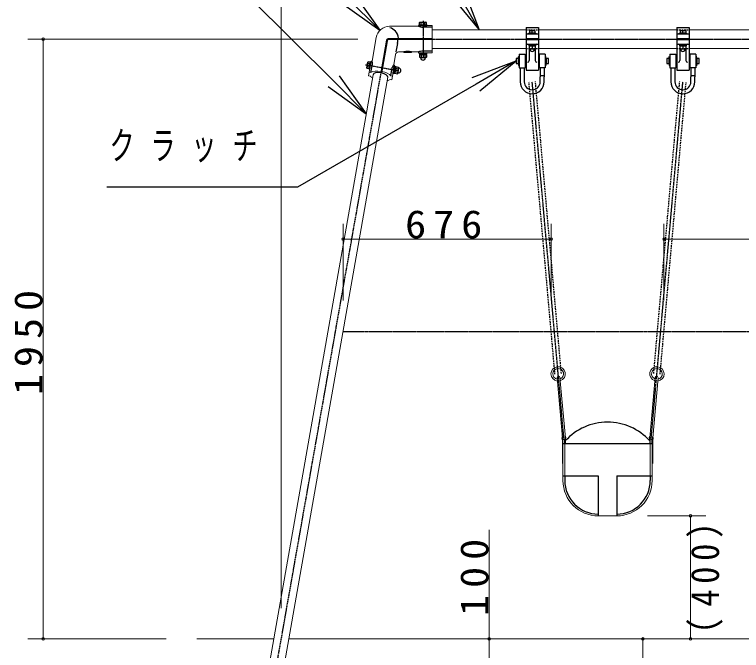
# Model space of a CAD drawing. Units: millimetres at full size. Extents: x -19540 to 0, y -2390 to 13350.
# Drawn here: x -17673 to -15310, y 2563 to 4630 of the extents above; entities that cross this region are included whole.
import ezdxf

# ---------------------------------------------------------------- set-up
doc = ezdxf.new("R2010")
doc.units = ezdxf.units.MM
doc.linetypes.add('USER2', pattern=[6, 3, -1, 1, -1])
doc.linetypes.add('USER4', pattern=[8, 5, -3])
doc.layers.add('線', color=2, linetype='Continuous', lineweight=25)
doc.layers.add('補助', color=2, linetype='Continuous', lineweight=25)
doc.styles.add('ＭＳ ゴシック', font='')
doc.styles.get('ＭＳ ゴシック').set_extended_font_data('MS Gothic')

# ---------------------------------------------------------------- blocks, each defined once
blk = doc.blocks.new('dimension_origin')
at = {"color": 0, "linetype": 'Continuous', "lineweight": -2}
blk.add_circle((0, 0), 1.25, dxfattribs=at)

msp = doc.modelspace()

# ---------------------------------------------------------------- linework, layer by layer
at = {"layer": '線', "color": 20, "linetype": 'USER2'}
for p, q in [((-16345, 4610), (-16345, 4490)), ((-16858.096, 2302.706), (-16462.167, 4548.132)), ((-16460, 4550), (-14598, 4550)), ((-16532.327, 4466.966), (-16423.998, 4447.865)), ((-15887, 3253.75), (-15990, 4411.5)), ((-15603, 3253.75), (-15500, 4411.5)), ((-16604.673, 3600), (-12804.329, 3600))]:
    msp.add_line(p, q, dxfattribs=at)
at = {"layer": '線', "color": 7, "lineweight": 13}
for p, q in [((-16359.98, 4591.75), (-16453.907, 4591.75)), ((-16360, 4591.75), (-16360, 4594.25)), ((-16315, 4594.25), (-16360, 4594.25)), ((-16315, 4591.75), (-16315, 4594.25)), ((-16315, 4591.75), (-16315, 4551)), ((-16315, 4580.25), (-16010, 4580.25)), ((-15970, 4580.25), (-15520, 4580.25)), ((-15480, 4580.25), (-14678, 4580.25)), ((-16497.239, 4555.391), (-16510.814, 4478.404)), ((-16315, 4549), (-16315, 4508.25)), ((-16315, 4519.75), (-16010, 4519.75)), ((-15970, 4519.75), (-15520, 4519.75)), ((-15480, 4519.75), (-14678, 4519.75)), ((-16434.304, 4499.986), (-16440.301, 4465.971)), ((-16407.5, 4508.25), (-16424.456, 4508.25)), ((-16407.5, 4506.75), (-16407.5, 4508.25)), ((-16407.5, 4506.75), (-16382.5, 4506.75)), ((-16382.5, 4506.75), (-16382.5, 4508.25)), ((-16359.98, 4508.25), (-16382.5, 4508.25)), ((-16360, 4508.25), (-16360, 4505.75)), ((-16315, 4505.75), (-16360, 4505.75)), ((-16315, 4508.25), (-16315, 4505.75)), ((-16519.633, 4442.782), (-16513.276, 4478.839)), ((-16510.814, 4478.404), (-16513.276, 4478.839)), ((-16444.197, 4429.481), (-16437.839, 4465.537)), ((-16440.301, 4465.971), (-16437.839, 4465.537)), ((-16880.675, 2314.589), (-16506.877, 4434.504)), ((-16832.814, 2306.15), (-16459.015, 4426.065)), ((-16521.695, 4431.088), (-16519.633, 4442.782)), ((-16516.241, 4430.126), (-16521.695, 4431.088)), ((-16514.179, 4441.82), (-16519.633, 4442.782)), ((-16449.651, 4430.442), (-16444.197, 4429.481)), ((-16446.259, 4417.787), (-16444.197, 4429.481)), ((-16451.713, 4418.748), (-16446.259, 4417.787)), ((-15891.731, 3253.329), (-15909.108, 3448.644)), ((-15882.269, 3254.171), (-15899.645, 3449.486)), ((-15607.731, 3254.171), (-15590.355, 3449.486)), ((-15598.269, 3253.329), (-15580.892, 3448.644)), ((-15890, 3235), (-15890, 3115)), ((-15884, 3235), (-15884, 3130)), ((-15606, 3235), (-15606, 3130)), ((-15600, 3235), (-15600, 3115)), ((-15775, 3000), (-15715, 3000)), ((-16830.35, 2600), (-17080, 2600)), ((-14675.25, 2600), (-16781, 2600))]:
    msp.add_line(p, q, dxfattribs=at)
at = {"layer": '線'}
for p, q in [((-16357, 4596.75), (-16333, 4596.75)), ((-16357, 4594.25), (-16357, 4596.75)), ((-16357, 4594.25), (-16333, 4594.25)), ((-16355.97, 4603.613), (-16354, 4604.75)), ((-16355.97, 4596.75), (-16355.97, 4603.613)), ((-16355.97, 4596.75), (-16334.03, 4596.75)), ((-16354, 4604.75), (-16336, 4604.75)), ((-16350.485, 4596.75), (-16350.485, 4603.613)), ((-16315.02, 4589.114), (-16345, 4589.114)), ((-16339.515, 4596.75), (-16339.515, 4603.613)), ((-16334.03, 4603.613), (-16336, 4604.75)), ((-16334.03, 4596.75), (-16334.03, 4603.613)), ((-16333, 4596.75), (-16333, 4594.25)), ((-16010, 4588.25), (-15970, 4588.25)), ((-16010, 4588.25), (-16010, 4449)), ((-15970, 4588.25), (-15970, 4449)), ((-15520, 4588.25), (-15480, 4588.25)), ((-15520, 4588.25), (-15520, 4449)), ((-15480, 4588.25), (-15480, 4449)), ((-16010, 4567.25), (-15970, 4567.25)), ((-16002, 4569.75), (-15978, 4569.75)), ((-16002, 4567.25), (-16002, 4569.75)), ((-16002, 4567.25), (-15978, 4567.25)), ((-15999, 4576.75), (-15998.5, 4577.25)), ((-15999, 4576.75), (-15999, 4569.75)), ((-15981, 4569.75), (-15999, 4569.75)), ((-15981.5, 4577.25), (-15998.5, 4577.25)), ((-15990, 4569.75), (-15990, 4576.113)), ((-15981, 4576.75), (-15981.5, 4577.25)), ((-15981, 4576.75), (-15981, 4569.75)), ((-15978, 4569.75), (-15978, 4567.25)), ((-15520, 4567.25), (-15480, 4567.25)), ((-15512, 4569.75), (-15488, 4569.75)), ((-15512, 4567.25), (-15512, 4569.75)), ((-15512, 4567.25), (-15488, 4567.25)), ((-15509, 4576.75), (-15508.5, 4577.25)), ((-15509, 4576.75), (-15509, 4569.75)), ((-15491, 4569.75), (-15509, 4569.75)), ((-15491.5, 4577.25), (-15508.5, 4577.25)), ((-15500, 4569.75), (-15500, 4576.113)), ((-15491, 4576.75), (-15491.5, 4577.25)), ((-15491, 4576.75), (-15491, 4569.75)), ((-15488, 4569.75), (-15488, 4567.25)), ((-16463.456, 4546.868), (-16482.196, 4440.587)), ((-16461.676, 4544.868), (-16480.128, 4440.222)), ((-16315, 4551), (-16458.532, 4551)), ((-16315, 4549), (-16456.752, 4549)), ((-16010, 4552.25), (-15970, 4552.25)), ((-16010, 4549), (-15970, 4549)), ((-15520, 4552.25), (-15480, 4552.25)), ((-15520, 4549), (-15480, 4549)), ((-16427.999, 4535.744), (-16432.847, 4508.25)), ((-16010, 4534), (-15970, 4534)), ((-16002, 4534), (-15978, 4534)), ((-16002, 4531.5), (-16002, 4534)), ((-16002, 4531.5), (-15978, 4531.5)), ((-16000.75, 4531.5), (-15979.25, 4531.5)), ((-16000.75, 4531.5), (-16000.75, 4528.5)), ((-16000.75, 4528.5), (-15979.25, 4528.5)), ((-16000, 4529), (-16000, 4480.084)), ((-15999.5, 4528.5), (-15999.5, 4518.789)), ((-15999.5, 4528.5), (-15980.5, 4528.5)), ((-15999.5, 4518.789), (-15999, 4518.5)), ((-15999, 4518.5), (-15981, 4518.5)), ((-15998, 4518), (-15998, 4518.5)), ((-15990.167, 4528.5), (-15990.971, 4531.5)), ((-15990, 4528.5), (-15990, 4519.637)), ((-15989.029, 4528.5), (-15989.833, 4531.5)), ((-15982, 4518), (-15982, 4518.5)), ((-15980.5, 4518.789), (-15981, 4518.5)), ((-15980.5, 4528.5), (-15980.5, 4518.789)), ((-15980, 4529), (-15980, 4480.084)), ((-15979.25, 4531.5), (-15979.25, 4528.5)), ((-15978, 4534), (-15978, 4531.5)), ((-15520, 4534), (-15480, 4534)), ((-15512, 4534), (-15488, 4534)), ((-15512, 4531.5), (-15512, 4534)), ((-15512, 4531.5), (-15488, 4531.5)), ((-15510.75, 4531.5), (-15489.25, 4531.5)), ((-15510.75, 4531.5), (-15510.75, 4528.5)), ((-15510.75, 4528.5), (-15489.25, 4528.5)), ((-15510, 4529), (-15510, 4480.084)), ((-15509.5, 4528.5), (-15509.5, 4518.789)), ((-15509.5, 4528.5), (-15490.5, 4528.5)), ((-15509.5, 4518.789), (-15509, 4518.5)), ((-15509, 4518.5), (-15491, 4518.5)), ((-15508, 4518), (-15508, 4518.5)), ((-15500.167, 4528.5), (-15500.971, 4531.5)), ((-15500, 4528.5), (-15500, 4519.637)), ((-15499.029, 4528.5), (-15499.833, 4531.5)), ((-15492, 4518), (-15492, 4518.5)), ((-15490.5, 4518.789), (-15491, 4518.5)), ((-15490.5, 4528.5), (-15490.5, 4518.789)), ((-15490, 4529), (-15490, 4480.084)), ((-15489.25, 4531.5), (-15489.25, 4528.5)), ((-15488, 4534), (-15488, 4531.5)), ((-16357, 4505.75), (-16333, 4505.75)), ((-16357, 4503.25), (-16357, 4505.75)), ((-16357, 4503.25), (-16333, 4503.25)), ((-16355.97, 4500.25), (-16334.03, 4500.25)), ((-16355.97, 4500.25), (-16355.97, 4491.387)), ((-16355.97, 4491.387), (-16354, 4490.25)), ((-16334.25, 4503.25), (-16355.75, 4503.25)), ((-16355.75, 4503.25), (-16355.75, 4500.25)), ((-16334.25, 4500.25), (-16355.75, 4500.25)), ((-16350.485, 4500.25), (-16350.485, 4491.387)), ((-16345.167, 4500.25), (-16345.971, 4503.25)), ((-16315.02, 4510.886), (-16345, 4510.886)), ((-16344.029, 4500.25), (-16344.833, 4503.25)), ((-16339.515, 4500.25), (-16339.515, 4491.387)), ((-16334.03, 4491.387), (-16336, 4490.25)), ((-16334.25, 4503.25), (-16334.25, 4500.25)), ((-16334.03, 4500.25), (-16334.03, 4491.387)), ((-16333, 4505.75), (-16333, 4503.25)), ((-16035.258, 4487.481), (-16033.724, 4494.852)), ((-16033.724, 4494.852), (-16032.5, 4494.598)), ((-16032.5, 4501.5), (-16012.5, 4501.5)), ((-16032.5, 4501.5), (-16032.5, 4456.5)), ((-16032.5, 4494.598), (-16032.5, 4463.402)), ((-16012.5, 4501.5), (-16012.5, 4456.5)), ((-15947.5, 4501.5), (-15967.5, 4501.5)), ((-15967.5, 4501.5), (-15967.5, 4456.5)), ((-15947.5, 4501.5), (-15947.5, 4456.5)), ((-15946.276, 4494.852), (-15947.5, 4494.598)), ((-15947.5, 4494.598), (-15947.5, 4463.402)), ((-15944.742, 4487.481), (-15946.276, 4494.852)), ((-15545.258, 4487.481), (-15543.724, 4494.852)), ((-15543.724, 4494.852), (-15542.5, 4494.598)), ((-15542.5, 4501.5), (-15522.5, 4501.5)), ((-15542.5, 4501.5), (-15542.5, 4456.5)), ((-15542.5, 4494.598), (-15542.5, 4463.402)), ((-15522.5, 4501.5), (-15522.5, 4456.5)), ((-15457.5, 4501.5), (-15477.5, 4501.5)), ((-15477.5, 4501.5), (-15477.5, 4456.5)), ((-15457.5, 4501.5), (-15457.5, 4456.5)), ((-15456.276, 4494.852), (-15457.5, 4494.598)), ((-15457.5, 4494.598), (-15457.5, 4463.402)), ((-15454.742, 4487.481), (-15456.276, 4494.852)), ((-16527.784, 4457.026), (-16524.658, 4474.753)), ((-16523.196, 4476.495), (-16524.658, 4474.753)), ((-16517.39, 4469.902), (-16524.149, 4471.094)), ((-16516.438, 4475.304), (-16523.196, 4476.495)), ((-16520.426, 4452.683), (-16516.259, 4476.318)), ((-16520.247, 4453.698), (-16516.438, 4475.304)), ((-16517.964, 4452.249), (-16513.797, 4475.884)), ((-16516.259, 4476.318), (-16513.797, 4475.884)), ((-16514.179, 4441.82), (-16509.395, 4468.952)), ((-16354, 4490.25), (-16336, 4490.25)), ((-16353, 4489.75), (-16353, 4490.25)), ((-16337, 4489.75), (-16337, 4490.25)), ((-16035.259, 4487.5), (-16042.5, 4487.5)), ((-16042.5, 4487.5), (-16042.5, 4470.5)), ((-16042.5, 4470.5), (-16035.259, 4470.5)), ((-16035.258, 4487.481), (-16035.258, 4470.519)), ((-16035.258, 4470.519), (-16033.724, 4463.148)), ((-16010, 4487.5), (-16012.5, 4487.5)), ((-16012.5, 4470.5), (-16010, 4470.5)), ((-15967.5, 4487.5), (-15970.011, 4487.5)), ((-15970.011, 4470.5), (-15967.5, 4470.5)), ((-15944.742, 4470.519), (-15946.276, 4463.148)), ((-15937.5, 4487.5), (-15944.744, 4487.5)), ((-15944.744, 4470.5), (-15937.5, 4470.5)), ((-15944.742, 4487.481), (-15944.742, 4470.519)), ((-15937.5, 4470.5), (-15937.5, 4487.5)), ((-15545.259, 4487.5), (-15552.5, 4487.5)), ((-15552.5, 4487.5), (-15552.5, 4470.5)), ((-15552.5, 4470.5), (-15545.259, 4470.5)), ((-15545.258, 4487.481), (-15545.258, 4470.519)), ((-15545.258, 4470.519), (-15543.724, 4463.148)), ((-15520, 4487.5), (-15522.5, 4487.5)), ((-15522.5, 4470.5), (-15520, 4470.5)), ((-15477.5, 4487.5), (-15480.011, 4487.5)), ((-15480.011, 4470.5), (-15477.5, 4470.5)), ((-15454.742, 4470.519), (-15456.276, 4463.148)), ((-15447.5, 4487.5), (-15454.744, 4487.5)), ((-15454.744, 4470.5), (-15447.5, 4470.5)), ((-15454.742, 4487.481), (-15454.742, 4470.519)), ((-15447.5, 4470.5), (-15447.5, 4487.5)), ((-16527.006, 4454.889), (-16527.784, 4457.026)), ((-16520.247, 4453.698), (-16527.006, 4454.889)), ((-16519.295, 4459.099), (-16526.053, 4460.291)), ((-16517.964, 4452.249), (-16520.426, 4452.683)), ((-16449.651, 4430.442), (-16444.867, 4457.574)), ((-16442.528, 4438.947), (-16438.36, 4462.583)), ((-16440.066, 4438.513), (-16435.898, 4462.149)), ((-16436.115, 4460.917), (-16439.849, 4439.744)), ((-16438.36, 4462.583), (-16435.898, 4462.149)), ((-16435.057, 4449.645), (-16438.151, 4449.374)), ((-16434.859, 4450.766), (-16437.953, 4450.496)), ((-16436.933, 4439.007), (-16433.123, 4460.613)), ((-16433.161, 4460.397), (-16436.894, 4439.223)), ((-16436.115, 4460.917), (-16433.161, 4460.397)), ((-16435.98, 4444.408), (-16427.252, 4442.869)), ((-16434.075, 4455.211), (-16425.347, 4453.672)), ((-16433.123, 4460.613), (-16424.395, 4459.074)), ((-16426.742, 4439.21), (-16423.617, 4456.937)), ((-16424.395, 4459.074), (-16423.617, 4456.937)), ((-16423.298, 4455.865), (-16423.79, 4455.952)), ((-16033.724, 4463.148), (-16032.5, 4463.402)), ((-16032.5, 4456.5), (-16012.5, 4456.5)), ((-16029, 4456.5), (-16029, 4411.5)), ((-16016, 4456.5), (-16016, 4411.5)), ((-16010, 4449), (-15970, 4449)), ((-15947.5, 4456.5), (-15967.5, 4456.5)), ((-15964, 4456.5), (-15964, 4427.5)), ((-15951, 4456.5), (-15951, 4427.5)), ((-15946.276, 4463.148), (-15947.5, 4463.402)), ((-15543.724, 4463.148), (-15542.5, 4463.402)), ((-15542.5, 4456.5), (-15522.5, 4456.5)), ((-15539, 4456.5), (-15539, 4411.5)), ((-15526, 4456.5), (-15526, 4411.5)), ((-15520, 4449), (-15480, 4449)), ((-15457.5, 4456.5), (-15477.5, 4456.5)), ((-15474, 4456.5), (-15474, 4427.5)), ((-15461, 4456.5), (-15461, 4427.5)), ((-15456.276, 4463.148), (-15457.5, 4463.402)), ((-16440.066, 4438.513), (-16442.528, 4438.947)), ((-16439.849, 4439.744), (-16436.894, 4439.223)), ((-16436.933, 4439.007), (-16428.204, 4437.468)), ((-16428.204, 4437.468), (-16426.742, 4439.21)), ((-16426.076, 4440.108), (-16426.569, 4440.195)), ((-15964, 4431.5), (-15951, 4431.5)), ((-15964, 4411.5), (-15964, 4427.5)), ((-15951, 4411.5), (-15951, 4427.5)), ((-15474, 4431.5), (-15461, 4431.5)), ((-15474, 4411.5), (-15474, 4427.5)), ((-15461, 4411.5), (-15461, 4427.5)), ((-15891.5, 3247.724), (-15891.5, 3170)), ((-15890, 3235), (-15890, 3247.724)), ((-15884, 3235), (-15884, 3247.724)), ((-15882.5, 3247.724), (-15882.5, 3235)), ((-15607.5, 3247.724), (-15607.5, 3235)), ((-15606, 3235), (-15606, 3247.724)), ((-15600, 3235), (-15600, 3247.724)), ((-15598.5, 3247.724), (-15598.5, 3170)), ((-15890, 3235), (-15600, 3235)), ((-15891.5, 3170), (-15890, 3170)), ((-15598.5, 3170), (-15600, 3170)), ((-15890, 3130), (-15775, 3130)), ((-15884, 3130), (-15884, 3115)), ((-15775, 3130), (-15775, 3000)), ((-15715, 3130), (-15715, 3000)), ((-15715, 3130), (-15600, 3130)), ((-15606, 3130), (-15606, 3115))]:
    msp.add_line(p, q, dxfattribs=at)
at = {"layer": '線', "color": 4, "linetype": 'USER4'}
for p, q in [((-16010, 4580.25), (-15970, 4580.25)), ((-15520, 4580.25), (-15480, 4580.25)), ((-16010, 4519.75), (-15970, 4519.75)), ((-15520, 4519.75), (-15480, 4519.75)), ((-15915.965, 3460.835), (-16000.459, 4410.569)), ((-15895.048, 3462.696), (-15979.541, 4412.43)), ((-15594.952, 3462.696), (-15510.459, 4412.43)), ((-15574.035, 3460.835), (-15489.541, 4410.569))]:
    msp.add_line(p, q, dxfattribs=at)
at = {"layer": '線', "linetype": 'USER4'}
for p, q in [((-15996, 4552.25), (-15996, 4549)), ((-15984, 4552.25), (-15984, 4549)), ((-15506, 4552.25), (-15506, 4549)), ((-15494, 4552.25), (-15494, 4549))]:
    msp.add_line(p, q, dxfattribs=at)
at = {"layer": '線', "color": 7, "lineweight": 13}
for centre, radius, start, end in [((-16453.907, 4547.75), 44, 90, 170), ((-16424.456, 4498.25), 10, 90, 170), ((-15905.506, 3461.765), 23.5, 286.74537, 263.42256), ((-15905.506, 3461.765), 17.5, 290.83326, 259.33468), ((-15584.494, 3461.765), 23.5, 276.57744, 253.25463), ((-15584.494, 3461.765), 17.5, 280.66532, 249.16674), ((-15904.376, 3449.065), 4.75, 5.08397, 185.08397), ((-15585.624, 3449.065), 4.75, 354.91603, 174.91603), ((-15887, 3253.75), 4.75, 185.08397, 5.08397), ((-15603, 3253.75), 4.75, 174.91603, 354.91603), ((-15775, 3115), 115, 180, 270), ((-15715, 3115), 115, 270, 0)]:
    msp.add_arc(centre, radius, start, end, dxfattribs=at)
at = {"layer": '線'}
for centre, radius, start, end in [((-16344.944, 4633.435), 44.321, 250.14052, 269.92721), ((-16353.227, 4598.863), 5.485, 60.00001, 119.99999), ((-16345, 4590.954), 13.796, 66.57346, 113.42654), ((-16336.773, 4598.863), 5.485, 60.00001, 119.99999), ((-15994.5, 4564.641), 12.323, 68.58229, 111.41755), ((-15985.5, 4564.641), 12.323, 68.58243, 111.41757), ((-15504.5, 4564.641), 12.323, 68.58229, 111.41755), ((-15495.5, 4564.641), 12.323, 68.58243, 111.41757), ((-16458.532, 4546), 5, 90, 170), ((-16456.752, 4544), 5, 90, 170), ((-16005, 4529), 5, 0, 90), ((-15994.75, 4532.508), 13.72, 249.74445, 290.25555), ((-15990, 4518), 8, 180, 0), ((-15985.25, 4532.508), 13.72, 249.74445, 290.25555), ((-15975, 4529), 5, 90, 180), ((-15515, 4529), 5, 0, 90), ((-15504.75, 4532.508), 13.72, 249.74445, 290.25555), ((-15500, 4518), 8, 180, 0), ((-15495.25, 4532.508), 13.72, 249.74445, 290.25555), ((-15485, 4529), 5, 90, 180), ((-16344.944, 4466.565), 44.321, 90.07279, 109.85948), ((-16353.227, 4496.137), 5.485, 240.00001, 299.99999), ((-16345, 4504.046), 13.796, 246.57346, 293.42654), ((-16336.773, 4496.137), 5.485, 240.00001, 299.99999), ((-16512.635, 4463.494), 13.796, 146.57346, 193.42654), ((-16518.995, 4472.97), 5.485, 140.00001, 199.99999), ((-16526.746, 4471.181), 17.493, 352.67942, 24.38988), ((-16345, 4489.75), 8, 180, 0), ((-16005, 4480.084), 5, 270, 0), ((-15975, 4480.084), 5, 180, 270), ((-15515, 4480.084), 5, 270, 0), ((-15485, 4480.084), 5, 180, 270), ((-16521.852, 4456.765), 5.485, 140.00001, 199.99999), ((-16427.801, 4453.734), 17.493, 135.61012, 167.32058), ((-16438.766, 4450.469), 13.796, 326.57346, 13.42654), ((-16424.687, 4447.987), 8, 260, 80), ((-16429.549, 4457.198), 5.485, 320.00001, 19.99999), ((-16432.406, 4440.993), 5.485, 320.00001, 19.99999), ((-15990, 4411.5), 39, 180, 0), ((-15990, 4411.5), 26, 180, 0), ((-15500, 4411.5), 39, 180, 0), ((-15500, 4411.5), 26, 180, 0), ((-15745, 3119.821), 185.179, 42.05292, 137.94708), ((-15887, 3253.75), 6.25, 144.54817, 212.38754), ((-15896.5, 3247.724), 5, 0, 32.38754), ((-15887, 3253.75), 4.75, 185.08397, 5.08397), ((-15896.5, 3247.724), 6.5, 0, 32.38754), ((-15877.5, 3247.724), 6.5, 147.61246, 180), ((-15887, 3253.75), 6.25, 327.61246, 45.61977), ((-15877.5, 3247.724), 5, 147.61246, 180), ((-15603, 3253.75), 6.25, 134.38023, 212.38754), ((-15612.5, 3247.724), 5, 0, 32.38754), ((-15603, 3253.75), 4.75, 174.91603, 354.91603), ((-15612.5, 3247.724), 6.5, 0, 32.38754), ((-15593.5, 3247.724), 6.5, 147.61246, 180), ((-15593.5, 3247.724), 5, 147.61246, 180), ((-15603, 3253.75), 6.25, 327.61246, 35.45183), ((-15775, 3115), 109, 180, 270), ((-15715, 3115), 109, 270, 0)]:
    msp.add_arc(centre, radius, start, end, dxfattribs=at)
for centre, major_axis, ratio, start_param, end_param in [((-16461.747, 4537.843), (8.601, 48.779), 0.767184, 5.17056079, 6.28318531), ((-16465.421, 4542.343), (8.601, 48.779), 0.767184, 4.71238898, 4.94160831), ((-16395, 4508.25), (-12.5, 0), 0.145033, 3.14159265, 6.28318531), ((-16480.78, 4429.902), (-26.097, 4.602), 0.390731, 4.83534003, 6.28318531), ((-16485.113, 4430.666), (-26.097, 4.602), 0.390731, 3.14159265, 4.58943793)]:
    msp.add_ellipse(centre, major_axis=major_axis, ratio=ratio, start_param=start_param, end_param=end_param, dxfattribs=at)
at = {"layer": '線', "color": 7, "lineweight": 13}
for centre, start_param, end_param in [((-16480.78, 4429.902), 4.79801991, 5.8805749), ((-16485.113, 4430.666), 3.54420306, 4.62675805), ((-16480.78, 4429.902), 0.40261041, 0.79907716), ((-16485.113, 4430.666), 2.3425155, 2.73898224)]:
    msp.add_ellipse(centre, major_axis=(-37.423, 6.599), ratio=0.398766, start_param=start_param, end_param=end_param, dxfattribs=at)
at = {"layer": '補助', "lineweight": 13}
for p, q in [((-16805.675, 2700), (-16805.675, 6718.8)), ((-16556.837, 4550), (-17630, 4550)), ((-17580, 2600), (-17580, 4550)), ((-16604.673, 3700), (-16604.673, 3950)), ((-15928.346, 3700), (-15928.346, 3950)), ((-15561.654, 3700), (-15561.654, 3950)), ((-16604.673, 3900), (-15928.346, 3900)), ((-15561.654, 3900), (-14675.25, 3900)), ((-15615, 3000), (-15425.25, 3000)), ((-15475.25, 3000), (-15475.25, 2600)), ((-16130, 2954.286), (-16130, 2497)), ((-17180, 2600), (-17630, 2600)), ((-16580, 2600), (-15580, 2600)), ((-16580, 2600), (-16080, 2600)), ((-15630, 2600), (-15630, 2150)), ((-15615, 2600), (-15425.25, 2600))]:
    msp.add_line(p, q, dxfattribs=at)
at = {"layer": '補助'}
for p, q in [((-16635.379, 4413.328), (-17090.851, 4868.8)), ((-16162.5, 4580.25), (-16237.5, 4710.154)), ((-16215.849, 4722.654), (-16162.5, 4580.25)), ((-16485.02, 4578.863), (-16591.086, 4684.929)), ((-16573.408, 4702.606), (-16485.02, 4578.863)), ((-16259.151, 4697.654), (-16162.5, 4580.25)), ((-16608.764, 4667.251), (-16485.02, 4578.863)), ((-16184.904, 4425.651), (-16042.5, 4479)), ((-16042.5, 4479), (-16172.404, 4404)), ((-16159.904, 4382.349), (-16042.5, 4479)), ((-16617.702, 4431.006), (-16529.313, 4307.262)), ((-16172.404, 4404), (-16752.987, 4068.8)), ((-16529.313, 4307.262), (-16635.379, 4413.328)), ((-16653.057, 4395.651), (-16529.313, 4307.262)), ((-16852.987, 4068.8), (-17373.205, 4068.8)), ((-16752.987, 4068.8), (-16852.987, 4068.8))]:
    msp.add_line(p, q, dxfattribs=at)

# ---------------------------------------------------------------- block references
at = {"layer": '補助', "lineweight": 13, "xscale": 3.33, "yscale": 3.33}
for p, rotation in [((-17580, 4550), 270), ((-15928.346, 3900), 180), ((-15475.25, 3000), 270), ((-17580, 2600), 90), ((-16130, 2600), 90), ((-15630, 2600), 270), ((-15475.25, 2600), 90)]:
    msp.add_blockref('dimension_origin', p, dxfattribs=dict(at, rotation=rotation))
for p in [(-16604.673, 3900), (-15561.654, 3900)]:
    msp.add_blockref('dimension_origin', p, dxfattribs=at)

# ---------------------------------------------------------------- texts
at = {"layer": '補助', "char_height": 91.64, "style": 'ＭＳ ゴシック'}
for s, insert, attachment_point in [('\\T1.64;\\W0.65;クラッチ', (-17364.237, 4250.05), 1), ('\\T1.33;\\W1.1;676', (-16266.509, 3901), 8)]:
    msp.add_mtext(s, dxfattribs=dict(at, insert=insert, attachment_point=attachment_point))
at = {"layer": '補助', "char_height": 91.64, "rotation": 90, "style": 'ＭＳ ゴシック'}
for s, insert, attachment_point in [('\\T1.33;\\W1.1;1950', (-17581, 3575), 8), ('\\T1.33;\\W0.9;（400）', (-15474.25, 2816.524), 2), ('\\T1.33;\\W1.1;100', (-16131, 2811.429), 8)]:
    msp.add_mtext(s, dxfattribs=dict(at, insert=insert, attachment_point=attachment_point))

doc.saveas('drawing.dxf')
